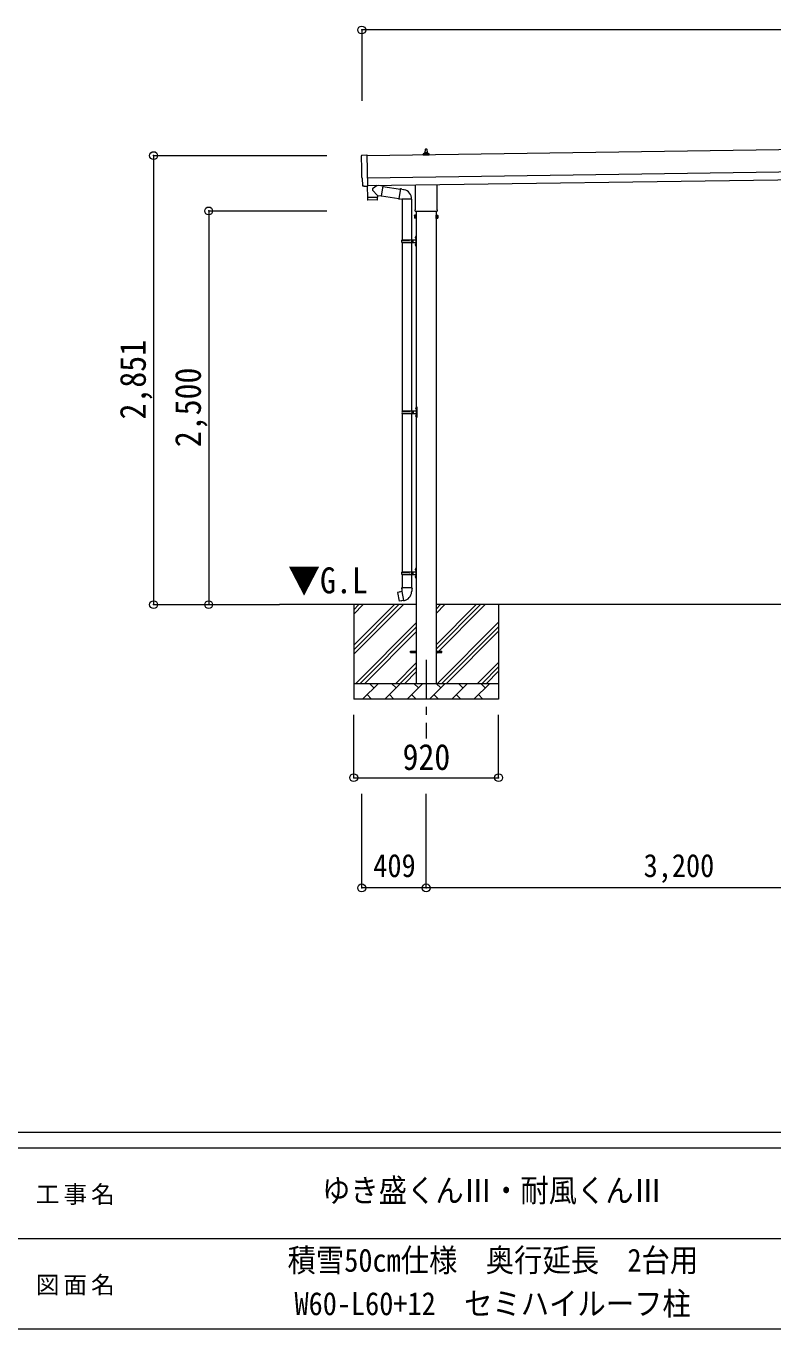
# Model space of a CAD drawing. Units: millimetres at full size, sheet at 1:50. Extents: x -14053 to 14053, y -9700 to 9700.
# Drawn here: x -678 to 4066, y -9700 to -1426 of the extents above; entities that cross this region are included whole.
import ezdxf
from ezdxf.enums import TextEntityAlignment as Align

# ---------------------------------------------------------------- set-up
doc = ezdxf.new("R2010")
doc.units = ezdxf.units.MM
doc.header["$LTSCALE"] = 50
doc.header["$PDMODE"] = 32
doc.header["$PDSIZE"] = 50
doc.linetypes.add('CHAIN1', pattern=[8, 5, -1, 1, -1])
for name, color, linetype, lineweight in [('0-1_Defpoints', 7, 'CHAIN1', 9), ('0-2_TEXT1', 4, 'Continuous', 9), ('0-3_SHAPE', 7, 'Continuous', 9), ('0-7_PARTS2', 7, 'Continuous', 9), ('0-8_TABLE1', 6, 'Continuous', 9), ('0-9_DIM1', 7, 'Continuous', 9), ('F-0', 7, 'Continuous', 9)]:
    doc.layers.add(name, color=color, linetype=linetype, lineweight=lineweight)
doc.styles.add('ＭＳ ゴシック', font='')
doc.styles.get('ＭＳ ゴシック').set_extended_font_data('MS Gothic')

msp = doc.modelspace()

# ---------------------------------------------------------------- linework, layer by layer
at = {"layer": '0-1_Defpoints'}
msp.add_line((1863.46, -5450.37), (1863.46, -5950.37), dxfattribs=at)
at = {"layer": '0-2_TEXT1'}
for p, q in [((7305.65, -2166.21), (1487.06, -2249.33)), ((1853.46, -2235.32), (1853.46, -2231.11)), ((1854.46, -2231.11), (1872.46, -2231.11)), ((1857.46, -2231.11), (1858.19, -2207.59)), ((1859.19, -2206.61), (1867.74, -2206.61)), ((1868.74, -2207.59), (1869.46, -2231.11)), ((1873.46, -2235.32), (1873.46, -2231.11)), ((1455.45, -2246.35), (1486.99, -2244.25)), ((1486.99, -2244.25), (1489.83, -2443.08)), ((1489.06, -2389.32), (7307.65, -2306.2)), ((1845.21, -2246.61), (1845.21, -2238.9)), ((1881.71, -2246.61), (1845.21, -2246.61)), ((1845.6, -2238.11), (1881.33, -2238.11)), ((1845.98, -2237.93), (1852.7, -2236.3)), ((1853.08, -2236.11), (1873.85, -2236.11)), ((1880.95, -2237.93), (1874.23, -2236.3)), ((1881.71, -2246.61), (1881.71, -2238.9)), ((1489.78, -2439.32), (7308.37, -2356.19)), ((1470.2, -2443.36), (1463.28, -2443.1)), ((1795.16, -2590.6), (1795.16, -2434.95)), ((1931.76, -2433), (1931.76, -2590.6)), ((1789.46, -2628.87), (1790.22, -2627.56)), ((1789.46, -2628.87), (1789.46, -2645.87)), ((1789.46, -2645.87), (1790.22, -2647.19)), ((1796.46, -2627.56), (1790.22, -2627.56)), ((1796.46, -2632.46), (1790.22, -2632.46)), ((1796.46, -2642.28), (1790.22, -2642.28)), ((1796.46, -2647.19), (1790.22, -2647.19)), ((1793.46, -2599.37), (1793.46, -2593.87)), ((1931.4, -2602.87), (1795.53, -2602.87)), ((1796.46, -2647.19), (1796.46, -2627.56)), ((1796.46, -2628.17), (1798.96, -2628.17)), ((1798.96, -2646.57), (1796.46, -2646.57)), ((1800.96, -2602.87), (1800.96, -5600.37)), ((1925.96, -2602.87), (1925.96, -5600.37)), ((1930.46, -2628.17), (1927.96, -2628.17)), ((1927.96, -2646.57), (1930.46, -2646.57)), ((1930.46, -2647.19), (1930.46, -2627.56)), ((1930.46, -2627.56), (1936.7, -2627.56)), ((1930.46, -2632.46), (1936.7, -2632.46)), ((1930.46, -2642.28), (1936.7, -2642.28)), ((1930.46, -2647.19), (1936.7, -2647.19)), ((1933.46, -2593.87), (1933.46, -2599.37)), ((1937.46, -2628.87), (1936.7, -2627.56)), ((1937.46, -2645.87), (1936.7, -2647.19)), ((1937.46, -2628.87), (1937.46, -2645.87)), ((1925.96, -2647.87), (1927.96, -2647.87)), ((1763.46, -5395.87), (1800.96, -5395.87)), ((1763.46, -5404.87), (1763.46, -5395.87)), ((1763.46, -5404.87), (1800.96, -5404.87)), ((1925.96, -5395.87), (1963.46, -5395.87)), ((1925.96, -5404.87), (1963.46, -5404.87)), ((1963.46, -5404.87), (1963.46, -5395.87))]:
    msp.add_line(p, q, dxfattribs=at)
for points in [[(1460.4, -2440.15), (1459.73, -2393.13), (1459.12, -2393.13)], [(1470.94, -2443.08), (1471.6, -2442.44), (1489.83, -2443.09)], [(1927.96, -2647.87), (1927.96, -2626.87), (1925.96, -2626.87)]]:
    msp.add_lwpolyline(points, dxfattribs=at)
msp.add_lwpolyline([(1798.96, -2647.87), (1798.96, -2626.87), (1800.96, -2626.87), (1800.96, -2647.87)], close=True, dxfattribs=at)
for centre, radius, start, end in [((1857.55, -2231.74), 4.13, 90, 171.17633), ((1854.46, -2232.11), 1, 90, 180), ((1859.19, -2207.61), 1, 90, 178.60509), ((1866.8, -2231.11), 4.83, 133.60282, 180), ((1860.13, -2231.11), 4.83, 0, 46.39718), ((1867.74, -2207.61), 1, 1.39491, 90), ((1869.38, -2231.74), 4.13, 8.82367, 90), ((1872.46, -2232.11), 1, 0, 90), ((1846.21, -2238.9), 1, 103.62699, 180), ((1852.46, -2235.32), 1, 283.62699, 0), ((1874.46, -2235.32), 1, 180, 256.37301), ((1880.71, -2238.9), 1, 0, 76.37301), ((1793.81, -2630.01), 4.34, 145.61575, 214.38425), ((1805.7, -2637.37), 16.24, 162.41205, 197.58795), ((1793.81, -2644.73), 4.34, 145.61575, 214.38425), ((1797.46, -2593.87), 4, 125.09963, 180), ((1797.46, -2599.37), 4, 180, 194.47751), ((1797.46, -2599.37), 4, 194.47751, 241.04498), ((1929.46, -2599.37), 4, 298.95502, 345.52249), ((1929.46, -2593.87), 4, 0, 54.90037), ((1929.46, -2599.37), 4, 345.52249, 0), ((1921.22, -2637.37), 16.24, 342.41205, 17.58795), ((1933.12, -2630.01), 4.34, 325.61575, 34.38425), ((1933.12, -2644.73), 4.34, 325.61575, 34.38425)]:
    msp.add_arc(centre, radius, start, end, dxfattribs=at)
for centre, major_axis, ratio, start_param, end_param in [((1455.65, -2249.34), (-3, -0.04), 0.99863, 4.7647489, 6.2979817), ((-3308.72, -2387.84), (4762.89, 68.04), 0.99863, 6.2686928, 6.2979817), ((1459.06, -2388.74), (-4.41, -0.06), 0.99863, 6.2686928, 7.8539816), ((1463.4, -2440.1), (-2.15, -2.1), 0.9974, 5.5252311, 7.0411395), ((1470.24, -2442.36), (-0.717, -0.7), 0.9974, 0.7579542, 1.5707963)]:
    msp.add_ellipse(centre, major_axis=major_axis, ratio=ratio, start_param=start_param, end_param=end_param, dxfattribs=at)
at = {"layer": '0-3_SHAPE'}
for p, q in [((1800.96, -5100.37), (931.93, -5100.37)), ((1403.46, -5100.37), (1403.46, -5700.37)), ((1403.46, -5132.58), (1435.67, -5100.37)), ((1403.46, -5358.85), (1661.94, -5100.37)), ((1403.46, -5387.14), (1690.23, -5100.37)), ((1403.46, -5415.42), (1718.51, -5100.37)), ((1403.46, -5160.86), (1463.95, -5100.37)), ((1403.46, -5104.3), (1407.39, -5100.37)), ((5000.96, -5100.37), (1925.96, -5100.37)), ((1925.96, -5129.2), (1954.79, -5100.37)), ((1925.96, -5157.48), (1983.07, -5100.37)), ((1925.96, -5412.04), (2237.63, -5100.37)), ((1925.96, -5355.47), (2181.06, -5100.37)), ((1925.96, -5383.76), (2209.35, -5100.37)), ((2323.46, -5100.37), (2323.46, -5700.37)), ((1418.46, -5598.41), (1800.96, -5215.91)), ((1444.79, -5600.37), (1800.96, -5244.2)), ((1473.07, -5600.37), (1800.96, -5272.48)), ((1935.62, -5600.37), (2323.46, -5212.53)), ((1963.9, -5600.37), (2323.46, -5240.81)), ((1992.19, -5600.37), (2323.46, -5269.1)), ((1671.06, -5600.37), (1800.96, -5470.47)), ((1699.35, -5600.37), (1800.96, -5498.76)), ((1727.63, -5600.37), (1800.96, -5527.04)), ((2190.18, -5600.37), (2323.46, -5467.09)), ((2218.46, -5600.37), (2323.46, -5495.37)), ((2246.75, -5600.37), (2323.46, -5523.66)), ((1403.46, -5600.37), (2323.46, -5600.37)), ((1459.91, -5700.37), (1559.91, -5600.37)), ((1531.36, -5628.93), (1502.8, -5600.37)), ((1601.33, -5700.37), (1701.33, -5600.37)), ((1672.78, -5628.93), (1644.22, -5600.37)), ((1742.75, -5700.37), (1842.75, -5600.37)), ((1814.2, -5628.93), (1785.65, -5600.37)), ((1884.17, -5700.37), (1984.17, -5600.37)), ((1955.62, -5628.93), (1927.07, -5600.37)), ((2025.59, -5700.37), (2125.59, -5600.37)), ((2097.04, -5628.93), (2068.49, -5600.37)), ((2167.02, -5700.37), (2267.02, -5600.37)), ((2238.46, -5628.93), (2209.91, -5600.37)), ((2323.46, -5700.37), (1403.46, -5700.37)), ((1488.46, -5671.82), (1517.02, -5700.37)), ((1629.88, -5671.82), (1658.44, -5700.37)), ((1771.31, -5671.82), (1799.86, -5700.37)), ((1912.73, -5671.82), (1941.28, -5700.37)), ((2054.15, -5671.82), (2082.7, -5700.37)), ((2195.57, -5671.82), (2224.12, -5700.37))]:
    msp.add_line(p, q, dxfattribs=at)
at = {"layer": '0-8_TABLE1'}
for p, q in [((1454.46, -1451.26), (1454.46, -1901.26)), ((8674.46, -1451.26), (1454.46, -1451.26)), ((131.93, -2249.01), (1231.93, -2249.01)), ((131.93, -2249.01), (131.93, -5100.37)), ((481.93, -2600.37), (1231.93, -2600.37)), ((481.93, -2600.37), (481.93, -5100.37)), ((131.93, -5100.37), (931.93, -5100.37)), ((1403.46, -6199.37), (1403.46, -5799.37)), ((2323.46, -6199.37), (2323.46, -5799.37)), ((1403.46, -6199.37), (2323.46, -6199.37)), ((1454.46, -6899.37), (1454.46, -6301.37)), ((1863.46, -6899.37), (1863.46, -6301.37)), ((1863.46, -6899.37), (1454.46, -6899.37)), ((5063.46, -6899.37), (1863.46, -6899.37))]:
    msp.add_line(p, q, dxfattribs=at)
for p in [(1454.46, -1451.26), (131.93, -2249.01), (481.93, -2600.37), (131.93, -5100.37), (481.93, -5100.37), (1403.46, -6199.37), (2323.46, -6199.37), (1454.46, -6899.37), (1863.46, -6899.37)]:
    msp.add_point(p, dxfattribs=at)
at = {"layer": '0-9_DIM1'}
for p, q in [((1554.27, -2501.38), (1523.4, -2468.28)), ((1551.22, -2438.44), (1523.58, -2460.95)), ((1588.85, -2442.45), (1563.01, -2438.27)), ((1588.85, -2442.45), (1578.68, -2505.33)), ((1588.55, -2444.28), (1699.59, -2461.43)), ((1699.91, -2459.62), (1688.85, -2522.35)), ((1699.91, -2459.62), (1719.55, -2463.43)), ((1704.62, -2458.26), (1705.03, -2460.61)), ((1719.55, -2463.43), (1721.23, -2465.06)), ((1721.23, -2465.06), (1723.35, -2465.51)), ((1490.46, -2515.31), (1490.88, -2528.36)), ((1551.46, -2530.44), (1493.92, -2531.27)), ((1494.95, -2514.25), (1494.98, -2515.25)), ((1549.94, -2513.46), (1549.94, -2514.46)), ((1554.27, -2501.38), (1578.68, -2505.33)), ((1554.27, -2501.38), (1554.44, -2513.4)), ((1578.98, -2503.51), (1689.17, -2520.53)), ((1688.85, -2522.35), (1708.61, -2525.48)), ((1688.85, -2522.35), (1689.25, -2524.6)), ((1689.25, -2524.6), (1692.81, -2525.23)), ((1692.81, -2525.23), (1694, -2523.16)), ((1708.61, -2525.48), (1710.81, -2524.49)), ((1771.11, -2524.89), (1709.93, -2524.89)), ((1710.96, -2524.89), (1710.96, -2783.38)), ((1770.96, -2524.89), (1770.96, -3868.87)), ((1707.96, -2785.38), (1758.29, -2785.38)), ((1707.96, -2799.38), (1758.29, -2799.38)), ((1708.96, -2783.38), (1794.96, -2783.38)), ((1708.96, -2783.38), (1708.96, -2785.38)), ((1708.96, -2801.38), (1708.96, -2799.38)), ((1708.96, -2801.38), (1794.96, -2801.38)), ((1710.96, -2801.38), (1710.96, -3868.87)), ((1767.96, -2783.38), (1767.96, -2787.88)), ((1767.96, -2787.88), (1769.96, -2787.88)), ((1767.96, -2801.38), (1767.96, -2796.88)), ((1767.96, -2796.88), (1769.96, -2796.88)), ((1769.96, -2787.88), (1769.96, -2796.88)), ((1775.96, -2783.38), (1775.96, -2801.38)), ((1775.96, -2787.88), (1778.96, -2787.88)), ((1775.96, -2796.88), (1778.96, -2796.88)), ((1778.96, -2787.88), (1778.96, -2796.88)), ((1794.66, -2766.23), (1796.71, -2767.23)), ((1795.93, -2764.23), (1796.56, -2764.23)), ((1795.93, -2764.23), (1795.93, -2772.53)), ((1795.93, -2772.53), (1796.56, -2772.53)), ((1795.93, -2812.23), (1796.56, -2812.23)), ((1795.93, -2812.23), (1795.93, -2820.53)), ((1796.56, -2764.23), (1796.96, -2764.63)), ((1796.56, -2812.23), (1796.56, -2820.53)), ((1796.56, -2812.23), (1796.96, -2812.63)), ((1796.71, -2767.23), (1797.32, -2768.38)), ((1796.96, -2760.38), (1799.96, -2758.88)), ((1796.96, -2760.38), (1796.96, -2824.38)), ((1799.96, -2758.88), (1799.96, -2825.88)), ((1799.96, -2758.88), (1800.96, -2758.88)), ((1800.96, -2758.88), (1800.96, -2825.88)), ((1794.66, -2814.23), (1796.71, -2815.23)), ((1795.93, -2820.53), (1796.56, -2820.53)), ((1796.56, -2820.53), (1796.96, -2820.13)), ((1796.71, -2815.23), (1797.32, -2816.38)), ((1796.96, -2824.38), (1799.96, -2825.88)), ((1799.96, -2825.88), (1800.96, -2825.88)), ((1710.46, -3870.87), (1760.79, -3870.87)), ((1710.46, -3884.87), (1760.79, -3884.87)), ((1710.96, -3886.86), (1710.96, -4891.37)), ((1711.46, -3868.87), (1797.46, -3868.87)), ((1711.46, -3868.87), (1711.46, -3870.87)), ((1711.46, -3886.87), (1711.46, -3884.87)), ((1711.46, -3886.87), (1797.46, -3886.87)), ((1770.46, -3868.87), (1770.46, -3873.37)), ((1770.46, -3873.37), (1772.46, -3873.37)), ((1770.46, -3886.87), (1770.46, -3882.37)), ((1770.46, -3882.37), (1772.46, -3882.37)), ((1770.96, -3886.86), (1770.96, -4891.37)), ((1772.46, -3873.37), (1772.46, -3882.37)), ((1778.46, -3868.87), (1778.46, -3886.87)), ((1778.46, -3873.37), (1781.46, -3873.37)), ((1778.46, -3882.37), (1781.46, -3882.37)), ((1781.46, -3873.37), (1781.46, -3882.37)), ((1797.16, -3851.72), (1799.21, -3852.72)), ((1798.43, -3849.72), (1799.06, -3849.72)), ((1798.43, -3849.72), (1798.43, -3858.02)), ((1798.43, -3858.02), (1799.06, -3858.02)), ((1799.06, -3849.72), (1799.46, -3850.12)), ((1799.21, -3852.72), (1799.82, -3853.87)), ((1799.46, -3845.87), (1802.46, -3844.37)), ((1799.46, -3845.87), (1799.46, -3909.87)), ((1802.46, -3844.37), (1802.46, -3911.37)), ((1802.46, -3844.37), (1803.46, -3844.37)), ((1803.46, -3844.37), (1803.46, -3911.37)), ((1797.16, -3899.72), (1799.21, -3900.72)), ((1798.43, -3897.72), (1799.06, -3897.72)), ((1798.43, -3897.72), (1798.43, -3906.02)), ((1798.43, -3906.02), (1799.06, -3906.02)), ((1799.06, -3897.72), (1799.06, -3906.02)), ((1799.06, -3897.72), (1799.46, -3898.12)), ((1799.06, -3906.02), (1799.46, -3905.62)), ((1799.21, -3900.72), (1799.82, -3901.87)), ((1799.46, -3909.87), (1802.46, -3911.37)), ((1802.46, -3911.37), (1803.46, -3911.37)), ((1794.66, -4874.22), (1796.71, -4875.22)), ((1795.93, -4872.22), (1796.56, -4872.22)), ((1795.93, -4872.22), (1795.93, -4880.52)), ((1795.93, -4880.52), (1796.56, -4880.52)), ((1796.56, -4872.22), (1796.96, -4872.62)), ((1796.71, -4875.22), (1797.32, -4876.37)), ((1796.96, -4868.37), (1799.96, -4866.87)), ((1796.96, -4868.37), (1796.96, -4932.37)), ((1799.96, -4866.87), (1799.96, -4933.87)), ((1799.96, -4866.87), (1800.96, -4866.87)), ((1800.96, -4866.87), (1800.96, -4933.87)), ((1707.96, -4893.37), (1758.29, -4893.37)), ((1707.96, -4907.37), (1758.29, -4907.37)), ((1708.96, -4891.37), (1794.96, -4891.37)), ((1708.96, -4891.37), (1708.96, -4893.37)), ((1708.96, -4909.37), (1708.96, -4907.37)), ((1708.96, -4909.37), (1794.96, -4909.37)), ((1710.96, -4909.37), (1710.96, -4994.3)), ((1767.96, -4891.37), (1767.96, -4895.87)), ((1767.96, -4895.87), (1769.96, -4895.87)), ((1767.96, -4909.37), (1767.96, -4904.87)), ((1767.96, -4904.87), (1769.96, -4904.87)), ((1769.96, -4895.87), (1769.96, -4904.87)), ((1770.96, -4909.37), (1770.96, -4994.3)), ((1775.96, -4891.37), (1775.96, -4909.37)), ((1775.96, -4895.87), (1778.96, -4895.87)), ((1775.96, -4904.87), (1778.96, -4904.87)), ((1778.96, -4895.87), (1778.96, -4904.87)), ((1794.66, -4922.22), (1796.71, -4923.22)), ((1795.93, -4920.22), (1796.56, -4920.22)), ((1795.93, -4920.22), (1795.93, -4928.52)), ((1795.93, -4928.52), (1796.56, -4928.52)), ((1796.56, -4920.22), (1796.56, -4928.52)), ((1796.56, -4920.22), (1796.96, -4920.62)), ((1796.56, -4928.52), (1796.96, -4928.12)), ((1796.71, -4923.22), (1797.32, -4924.37)), ((1796.96, -4932.37), (1799.96, -4933.87)), ((1799.96, -4933.87), (1800.96, -4933.87)), ((1682.5, -5022.75), (1681.69, -5023.92)), ((1681.69, -5023.92), (1691.31, -5078.48)), ((1710.37, -5017.5), (1682.5, -5022.75)), ((1695.24, -5020.15), (1695.03, -5020.39)), ((1709.11, -4994.3), (1706.96, -4995.08)), ((1706.96, -4995.08), (1706.96, -4998.7)), ((1706.96, -4998.7), (1709.2, -4999.51)), ((1772.81, -4994.3), (1709.11, -4994.3)), ((1709.11, -4994.3), (1709.46, -5014.3)), ((1709.46, -5014.3), (1710.81, -5016.3)), ((1720.73, -5074.8), (1710.59, -5017.32)), ((1710.62, -5016.5), (1710.62, -5017.21)), ((1710.81, -5016.3), (1710.78, -5016.3)), ((1771.15, -5016.24), (1771.08, -5018.4)), ((1772.46, -5014.3), (1771.15, -5016.24)), ((1772.81, -4994.3), (1772.46, -5014.3)), ((1774.96, -4998.7), (1772.72, -4999.51)), ((1772.81, -4994.3), (1774.96, -4995.08)), ((1774.96, -4995.08), (1774.96, -4998.7)), ((1705.34, -5077.39), (1705.06, -5077.23)), ((1721.03, -5075.56), (1720.79, -5074.9))]:
    msp.add_line(p, q, dxfattribs=at)
for points in [[(1489.43, -2443.07), (1490.45, -2514.31), (1554.44, -2513.4)], [(1699.91, -2459.62), (1701.06, -2457.64), (1704.62, -2458.26)], [(1554.42, -2527.45), (1554.46, -2514.4), (1490.46, -2515.31)], [(1794.66, -2770.53), (1796.71, -2769.53), (1797.32, -2768.38)], [(1796.56, -2764.23), (1796.56, -2772.53), (1796.96, -2772.13)], [(1794.66, -2818.53), (1796.71, -2817.53), (1797.32, -2816.38)], [(1797.16, -3856.02), (1799.21, -3855.02), (1799.82, -3853.87)], [(1799.06, -3849.72), (1799.06, -3858.02), (1799.46, -3857.62)], [(1797.16, -3904.02), (1799.21, -3903.02), (1799.82, -3901.87)], [(1794.66, -4878.52), (1796.71, -4877.52), (1797.32, -4876.37)], [(1796.56, -4872.22), (1796.56, -4880.52), (1796.96, -4880.12)], [(1794.66, -4926.52), (1796.71, -4925.52), (1797.32, -4924.37)], [(1697.49, -5019.93), (1697.21, -5019.78), (1695.24, -5020.15)], [(1720.46, -5074.7), (1692.47, -5079.3), (1691.31, -5078.48)], [(1707.52, -5076.83), (1707.31, -5077.07), (1705.34, -5077.39)]]:
    msp.add_lwpolyline(points, dxfattribs=at)
for centre, radius, start, end in [((1526.89, -2464.69), 5, 131.47396, 225.79244), ((1710.81, -2524.49), 60.3, 359.62495, 78), ((1493.88, -2528.27), 3, 181.81845, 270.86677), ((1551.42, -2527.44), 3, 270.81845, 359.81845), ((1756.71, -2792.38), 49.25, 171.82876, 180.00002), ((1756.71, -2792.38), 49.25, 180.00002, 188.17127), ((1758.29, -2783.38), 2, 270, 359.99998), ((1758.29, -2801.38), 2, 0.00005, 90.00004), ((1800.26, -2768.38), 6, 136.21765, 223.78235), ((1800.26, -2816.38), 6, 136.21765, 223.78235), ((1794.96, -2781.38), 2, 270, 359.99998), ((1794.96, -2803.38), 2, 0.00005, 90.00004), ((1759.21, -3877.87), 49.25, 171.82876, 180.00002), ((1759.21, -3877.87), 49.25, 180.00002, 188.17127), ((1760.79, -3868.87), 2, 270, 359.99998), ((1760.79, -3886.87), 2, 0.00005, 90.00004), ((1802.76, -3853.87), 6, 136.21765, 223.78235), ((1797.46, -3866.87), 2, 270, 359.99998), ((1797.46, -3888.87), 2, 0.00005, 90.00004), ((1802.76, -3901.87), 6, 136.21765, 223.78235), ((1800.26, -4876.37), 6, 136.21765, 223.78235), ((1756.71, -4900.37), 49.25, 171.82876, 180.00002), ((1756.71, -4900.37), 49.25, 180.00002, 188.17127), ((1758.29, -4891.37), 2, 270, 359.99998), ((1758.29, -4909.37), 2, 0.00005, 90.00004), ((1800.26, -4924.37), 6, 136.21765, 223.78235), ((1794.96, -4889.37), 2, 270, 359.99998), ((1794.96, -4911.37), 2, 0.00005, 90.00004), ((1710.32, -5017.21), 0.3, 280.66842, 0), ((1710.82, -5016.5), 0.2, 100, 180), ((1710.81, -5016.3), 60.3, 279.96938, 358), ((1720.51, -5075), 0.3, 20, 99.33158), ((1721.22, -5075.49), 0.2, 200, 279.96938)]:
    msp.add_arc(centre, radius, start, end, dxfattribs=at)
at = {"layer": 'F-0', "color": 5, "lineweight": 5}
for p, q in [((-14053.43, -8450), (13346.57, -8450)), ((-14053.43, -8550), (8901.98, -8550)), ((-5748.03, -9125), (4501.97, -9125)), ((-14053.43, -9700), (13346.57, -9700))]:
    msp.add_line(p, q, dxfattribs=at)

# ---------------------------------------------------------------- texts
at = {"layer": '0-7_PARTS2', "style": 'ＭＳ ゴシック', "width": 0.9}
msp.add_text('▼G.L', height=165, dxfattribs=at).set_placement((986.59, -5078.16), align=Align.BOTTOM_LEFT)
at = {"layer": '0-8_TABLE1', "color": 7, "style": 'ＭＳ ゴシック', "width": 0.9}
for s, p in [('2,851', (131.93, -3924.69)), ('2,500', (481.93, -4100.37))]:
    msp.add_text(s, height=165, rotation=90, dxfattribs=at).set_placement(p, align=Align.BOTTOM_LEFT)
for s, height, p in [('920', 165, (1713.46, -6199.37)), ('409', 146.6, (1527.71, -6874.37)), ('3,200', 146.6, (3244.71, -6874.37))]:
    msp.add_text(s, height=height, dxfattribs=at).set_placement(p, align=Align.BOTTOM_LEFT)
at = {"layer": 'F-0', "style": 'ＭＳ ゴシック', "width": 0.9}
for s, p in [('ゆき盛くんⅢ・耐風くんⅢ', (1201.97, -8937.5)), ('積雪50cm仕様\u3000奥行延長\u30002台用', (983.22, -9380.76)), ('W60-L60+12\u3000セミハイルーフ柱', (1026.97, -9656.45))]:
    msp.add_text(s, height=146.6, dxfattribs=at).set_placement(p, align=Align.BOTTOM_LEFT)
at = {"layer": 'F-0', "char_height": 110, "attachment_point": 7, "style": 'ＭＳ ゴシック'}
for s, insert in [('\\T1.17;工事名', (-616.19, -8912.5)), ('\\T1.17;図面名', (-616.19, -9487.5))]:
    msp.add_mtext(s, dxfattribs=dict(at, insert=insert))

doc.saveas('drawing.dxf')
